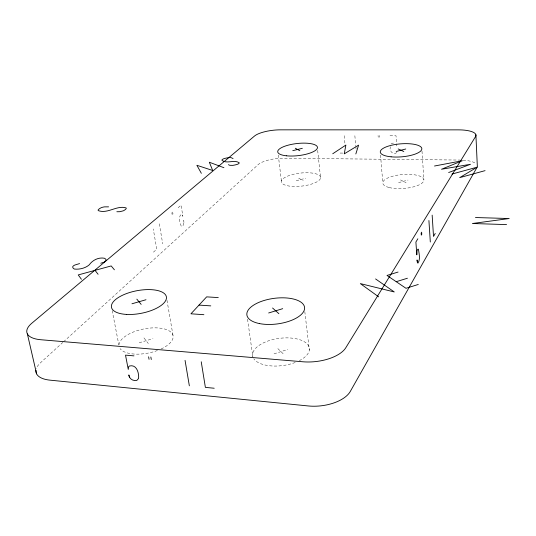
<?xml version="1.0" encoding="UTF-8"?>
<svg xmlns="http://www.w3.org/2000/svg" width="536" height="536" viewBox="0 0 536 536"><rect width="100%" height="100%" fill="white"/><g stroke="black" fill="none" stroke-linecap="round" stroke-linejoin="round"><path stroke-width="0.4" stroke-dasharray="2.68 2.01" d="M183.949 222.507L183.748 220.437L183.466 224.906L182.394 226.185L181.235 226.179C179.962 222.775 177.711 216.45 181.691 214.058L182.87 216.289L181.088 205.154L178.046 207.76M62.94 342.33L40.696 362.577A30.646 13.608 -13.5 0 0 36.274 368.802M63.563 341.767L258.191 164.606A20.1 6.345 -6.9 0 1 283.705 158.214L460.015 160.063M153.45 252.161L156.76 249.193L153.269 228.959M396.821 152.599C393.076 155.721 388.908 150.73 390.362 146.703M390.999 143.936L392.962 143.105L395.146 143.34M274.043 353.854L287.845 349.418M139.213 342.785L152.988 338.618M398.57 182.629L408.01 180.069M296.214 180.726L305.681 178.267M389.987 135.789L396.017 135.802L396.781 145.959M340.085 153.061L343.375 153.088M400.526 179.935L406.1 182.769M298.72 178.14L303.215 180.853M277.849 348.614L284.107 354.678M143.95 337.894L148.305 343.536M112.178 310.599L118.811 344.715M166.971 300.24L173.095 335.898M159.319 223.787L162.723 243.847M172.666 212.042L172.987 213.991M171.848 212.745L172.17 214.695M247.545 319.155L252.838 356.742A28.609 13.708 -7.5 0 1 291.122 338.049A28.609 13.708 -7.5 0 1 299.356 360.641M278.271 155.031L281.594 182.642M304.81 311.584L309.332 350.102M317.667 150.375L320.582 178.039A19.758 6.539 -6.5 0 1 290.097 186.186A19.758 6.539 -6.5 0 1 292.247 174.595A19.758 6.539 -6.5 0 1 320.582 178.039M344.192 135.709L344.976 143.996M354.859 135.735L355.763 145.712M355.844 146.542L356.072 149.042M378.061 135.521L378.208 137.263M379.629 135.528L379.776 137.27M380.527 155.092L382.798 182.843M422 151.098L423.902 179.841M463.077 160.17A21.688 7.115 -3.6 0 1 476.156 163.795M118.979 344.876A27.517 12.254 -11.2 0 1 159.286 328.059A27.517 12.254 -11.2 0 1 160.974 349.043M157.463 350.497A27.517 12.254 -11.2 0 1 120.051 348.581M295.209 362.477A28.609 13.708 -7.5 0 1 253.803 358.772M389.203 187.546A20.616 6.995 -4.5 0 0 423.34 181.711A20.616 6.995 -4.5 0 0 397.518 175.151A20.616 6.995 -4.5 0 0 389.203 187.546"/><path stroke-width="0.8" d="M355.824 153.959L358.604 145.129L344.253 153.859L345.881 145.055L332.735 153.758M435.239 233.448L433.517 236.436L432.157 215.137M417.852 238.781L415.896 242.024L416.807 254.814L417.042 250.734L417.725 249.274L418.448 249.213C419.025 253.602 420.639 259.303 417.899 263.223L417.035 259.967L417.269 262.111M448.639 172.532L470.494 164.284L441.51 169.249L462.34 160.74L434.508 166.019M418.294 284.455L405.993 288.301L386.992 275.45L398.074 272.06M396.225 281.695L407.434 278.231M268.65 312.977L282.707 308.676M131.957 303.778L145.986 299.738M485.067 170.642L459.707 177.637L477.107 167.185L451.955 174.059M100.781 263.243L104.138 262.158L106.168 260.489A12.556 4.63 -11.1 0 0 104.286 258.211C98.49 257.193 92.594 260.081 89.244 264.844C85.371 268.201 79.516 269.601 74.464 269.072A12.609 4.65 -11.3 0 1 72.742 266.714A5.501 2.023 -11.4 0 1 74.846 265.032L79.589 263.591M396.205 151.474L405.765 148.995M292.77 150.676L302.351 148.291M475.452 217.529L509.2 218.541L472.417 223.505L506.567 224.604M108.587 206.849L104.614 206.863A4.784 1.561 -10.2 0 0 101.197 207.72A11.035 3.618 -10.1 0 0 98.101 210.038L98.249 210.615C107.662 214.145 116.788 205.04 126.094 207.901L126.275 208.484A11.048 3.645 -10 0 1 123.273 210.829L119.823 211.693L116.841 211.747M218.279 297.594L206.648 296.864L190.95 313.801L203.888 314.699M199.017 305.098L210.789 305.875M133.96 355.87L125.511 355.133L128.272 369.458L128.64 366.731L129.571 365.967C136.74 364.225 139.119 372.989 138.583 378.476L136.834 380.406C133.196 381.31 129.096 378.791 128.814 374.939L129.612 377.498M214.219 388.238L205.382 387.381L201.235 361.78M223.914 167.694L209.328 162.234L212.692 170.488L196.88 165.289L201.348 173.309M398.201 148.948L403.816 151.527M295.323 148.244L299.838 150.73M233.073 158.596L231.297 157.711A4.301 1.313 -7.7 0 0 228.363 157.678A9.929 3.042 -7.7 0 0 223.137 158.964L221.884 160.023L222.179 160.512C227.19 164.13 234.741 159.199 239.358 162.944L238.118 164.049A9.99 3.082 -7.7 0 1 232.798 165.369L229.803 165.316L228.41 164.679M375.568 278.941L394.295 291.959L360.313 283.598L378.671 296.844M272.569 308.012L278.861 313.661M114.403 269.802L111.193 265.936L78.243 274.928L81.418 279.269M136.827 299.142L141.169 304.401M95.019 270.352L98.088 274.285M27.376 333.915L36.582 373.84M150.844 357.01L151.299 359.509M148.593 356.808L149.055 359.308M185.054 360.366L189.349 385.826M421.644 232.175L421.792 234.353M421.149 232.999L421.296 235.177M428.914 220.51L430.314 242.011M475.894 134.811L477.295 165.55A21.688 7.115 -3.6 0 1 476.966 167.44L350.289 391.448A32.817 16.924 -6.5 0 1 308.26 405.953L49.975 380.151A30.646 13.608 -13.5 0 1 35.952 370.316M475.553 136.566L345.814 347.717A33.406 15.946 -6.5 0 1 302.934 361.78L40.863 339.737A31.142 12.784 -12.9 0 1 31.751 323.282L254.52 136.03A20.314 5.903 -6.9 0 1 280.348 129.839L458.441 129.866A21.936 6.62 -3.9 0 1 475.553 136.566M126.67 314.424A27.946 11.497 -10.8 0 0 166.415 296.998A27.946 11.497 -10.8 0 0 123.702 294.713A27.946 11.497 -10.8 0 0 126.67 314.424M391.113 156.82A20.857 6.512 -4.7 0 0 421.839 148.633A20.857 6.512 -4.7 0 0 390.201 145.584A20.857 6.512 -4.7 0 0 391.113 156.82M259.384 323.563A29.085 12.884 -7.5 0 0 304.522 309.125A29.085 12.884 -7.5 0 0 263.25 300.75A29.085 12.884 -7.5 0 0 259.384 323.563M286.539 155.815A19.986 6.084 -6.5 0 0 317.413 147.936A19.986 6.084 -6.5 0 0 288.81 145.001A19.986 6.084 -6.5 0 0 286.539 155.815"/></g></svg>
